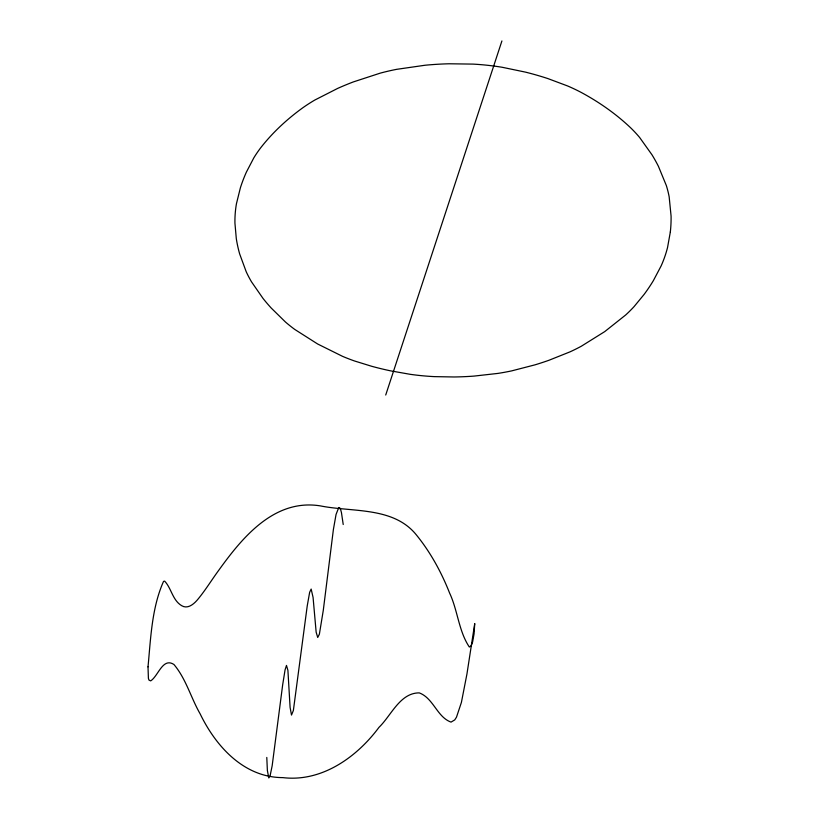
<?xml version="1.0" encoding="UTF-8"?>
<svg xmlns="http://www.w3.org/2000/svg" width="819" height="819" viewBox="0 0 819 819"><rect width="100%" height="100%" fill="white"/><g stroke="black" fill="none" stroke-linecap="round" stroke-linejoin="round"><path stroke-width="1.23" d="M385.718 395.024L501.914 40.95M343.222 524.518L341.431 512.489L340.53 509.264L339.629 507.678L338.738 507.545L336.056 514.445L333.405 529.432L323.29 610.319L319.379 634.213L317.721 637.458L316.154 632.217L313.073 597.43L311.159 589.066L309.643 592.321L307.227 605.958L293.366 710.523L291.503 715.059L290.1 707.442L287.909 670.362L286.486 665.427L285.063 669.891L282.668 684.838L272.164 765.785L270.024 776.156L268.796 777.958L267.373 770.484L266.789 757.442M148.014 666.85L148.403 678.347L148.966 680.077L150.676 680.886C158.302 676.064 162.735 657.125 173.945 664.496C186.056 678.849 190.868 697.706 200.123 713.82C215.888 746.426 243.929 777.538 282.872 777.62C321.724 782.288 356.849 757.206 378.972 727.354C391.185 715.632 400.01 692.792 419.256 692.884C433.486 698.146 437.09 717.157 451.044 722.112L454.74 719.901L456.49 717.168L461.404 702.415L466.953 673.945L474.733 623.556L474.078 633.804L472.604 642.004L471.181 645.781L469.338 647.01C458.742 631.347 457.729 610.319 449.611 593.079C441.4 572.215 430.487 552.262 416.318 534.848C393.366 506.449 352.559 512.356 320.362 505.886C274.529 498.505 242.629 537.059 218.816 570.188C211.793 579.739 205.62 589.905 198.075 599.058C194.298 603.716 187.93 609.541 181.664 605.681C172.502 600.255 171.437 588.216 164.629 581.101L163.544 581.388C151.761 607.811 150.747 638.257 148.014 666.85M670.331 231.982L667.557 247.44A197.492 141.441 -1.6 0 1 661.097 265.98L653.388 280.6A259.5 188.022 0.5 0 1 644.092 294.441L634.08 306.603A172.42 122.205 -2.2 0 1 625.716 314.946L604.709 331.623L581.367 346.202A171.017 120.608 -1.7 0 1 569.881 351.914L548.935 360.278A268.878 197.256 -0.2 0 1 535.042 364.834L511.66 370.884A188.227 133.456 -1.1 0 1 497.87 373.413L474.047 376.095A245.618 178.583 -0.9 0 1 454.105 376.975L434.367 376.627A195.71 139.23 -0.7 0 1 410.176 374.314L390.612 370.853A263.042 192.393 -1.6 0 1 371.642 366.267L354.535 360.984A170.649 120.434 0 0 1 342.506 356.326L317.659 344L294.82 329.473A171.079 121.345 0.5 0 1 285.473 322.031L271.181 308.005A267.393 193.796 -2.6 0 1 263.022 298.423L251.505 281.828A189.506 135.647 0.1 0 1 246.222 271.765L239.66 253.941A243.499 175.031 -1.8 0 1 236.302 238.626L234.94 223.137A197.543 142.045 -0.1 0 1 236.435 203.757L240.387 187.807A257.514 183.865 -2.3 0 1 246.376 172.133L253.818 157.862A175.133 126.955 0.5 0 1 260.708 147.778C272.676 132.453 287.111 119.103 302.856 107.739A175.921 128.255 0.1 0 1 314.885 100L337.715 88.38A259.848 183.548 -1.5 0 1 353.337 81.92L380.313 73.116A192.557 139.854 -0.7 0 1 396.56 69.349L425.051 65.244A240.356 170.966 -0.9 0 1 449.14 63.78L473.065 64.107A199.324 144.339 -1.1 0 1 502.262 67.291L525.603 72.154A254.003 179.863 -0.3 0 1 547.891 78.583L567.567 85.944A176.935 128.921 -1.9 0 1 581.06 92.352C599.078 102.047 616.031 113.892 630.855 128.01A175.901 127.426 -2.3 0 1 639.629 137.469L651.996 154.811A261.384 186.64 0.6 0 1 658.415 166.308L666.338 185.544A191.288 137.52 -1.9 0 1 669.164 196.816L671.078 216.093A242.475 174.355 0 0 1 670.331 231.982"/></g></svg>
